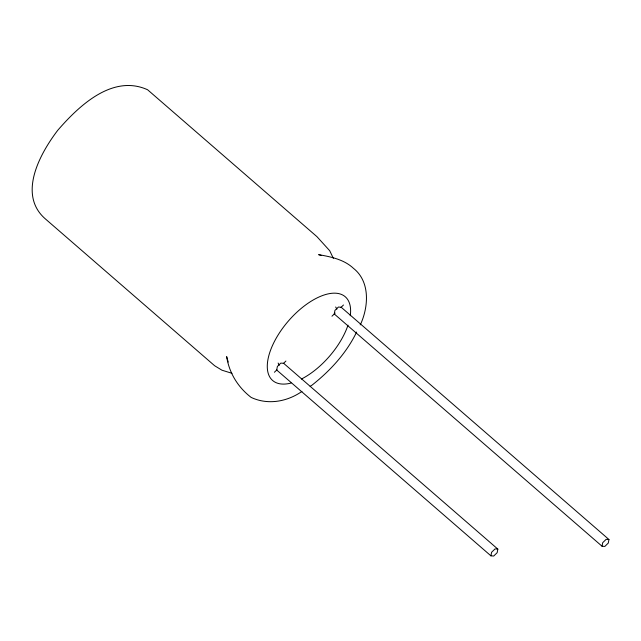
<?xml version="1.0" encoding="UTF-8"?>
<svg xmlns="http://www.w3.org/2000/svg" width="641" height="641" viewBox="0 0 641 641"><rect width="100%" height="100%" fill="white"/><g stroke="black" fill="none" stroke-linecap="round" stroke-linejoin="round"><path stroke-width="0.96" d="M490.926 555.843L491.591 552.286L495.044 548.92L497.833 549.113L497.168 552.67L493.714 556.035L490.926 555.843L276.712 370.025L277.369 366.468L280.822 363.102L283.618 363.295L497.833 549.113M602.043 546.236L602.708 542.687L606.162 539.321L608.95 539.514L608.285 543.071L604.832 546.428L602.043 546.236L334.273 313.97L334.931 310.412L338.392 307.047L341.18 307.239L608.95 539.514M356.628 332.038C346.436 353.183 330.123 370.883 311.798 385.313L310.148 386.339M360.202 324.875L361.099 323.088C368.679 305.477 369.913 281.295 353.447 268.323C344.105 259.533 330.876 256.761 318.625 254.661L321.293 255.43M274.404 372.269L276.968 369.777M283.362 363.543L285.918 361.051M331.966 316.205L335.171 313.096M340.924 307.488L343.48 304.996M301.935 391.451C287.104 401.739 267.842 405.256 251.16 397.42C238.051 387.332 229.182 373.062 226.65 356.596L228.204 362.061M231.978 373.318L221.922 370.186L214.639 365.739L45.303 218.845C17.395 194.535 39.998 153.592 57.746 130.299C78.955 105.821 112.568 73.875 147.582 89.748L316.926 236.641L329.714 250.727L333.36 258.355M335.676 306.999L336.91 309.162M278.114 363.054L279.34 365.218M291.062 383.062A55.414 27.066 -49.1 0 1 269.645 352.854A55.414 27.066 -49.1 0 1 318.617 297.176A55.414 27.066 -49.1 0 1 350.266 315.749M347.999 325.163A55.414 27.066 -49.1 0 1 301.414 379.047"/></g></svg>
